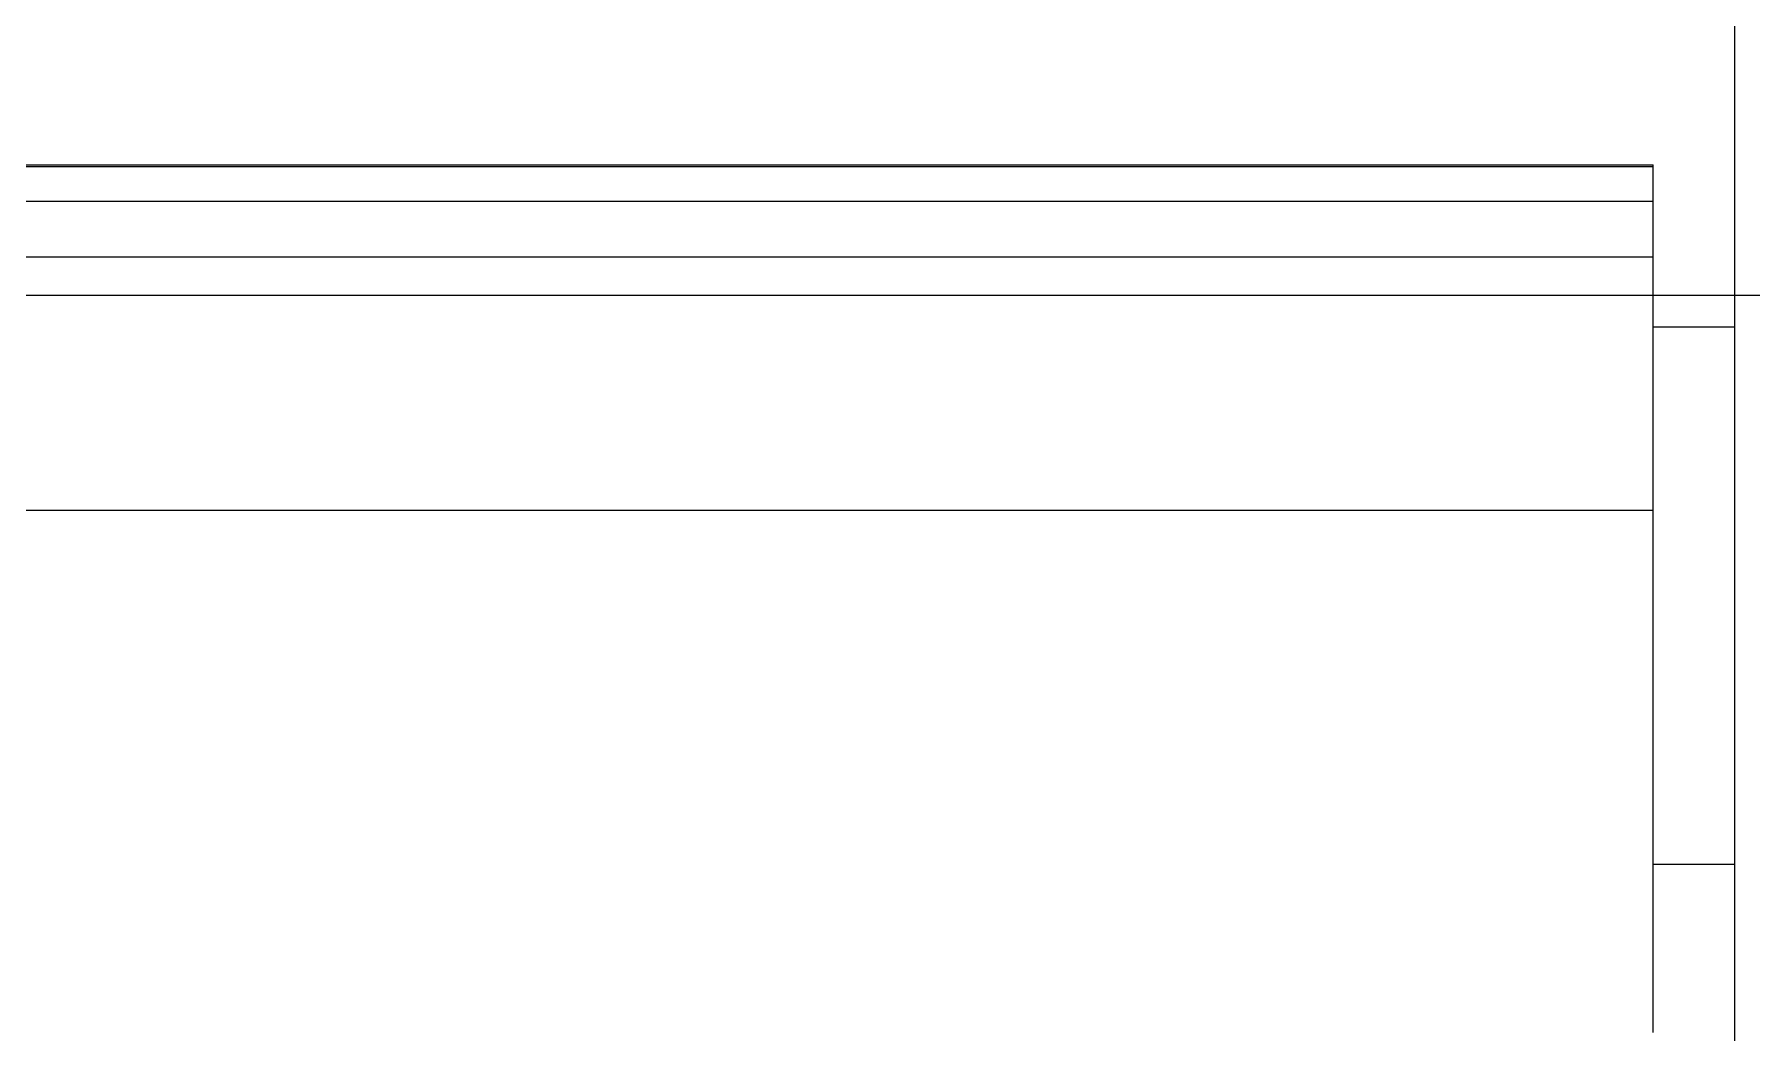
# Model space of a CAD drawing. Header units: millimetres. Extents: x -46169 to 237885, y -84465 to 18123.
# Drawn here: x 175318 to 175832, y -80503 to -80205 of the extents above; entities that cross this region are included whole.
import ezdxf

# ---------------------------------------------------------------- set-up
doc = ezdxf.new("R2010")
doc.units = ezdxf.units.MM
doc.header["$MEASUREMENT"] = 0
doc.linetypes.add('Wipeout_Contour', pattern=[1000, 0, -1000])
doc.layers.add('0_Pen_No__85', color=8, linetype='Continuous', lineweight=20)
doc.layers.add('New_A-35-M_FFE_Fixed_Pen_No__93', color=8, linetype='Continuous', lineweight=13)
doc.layers.add('New_A-25-M_Wall_Ext', color=7, linetype='Continuous')
doc.layers.add('New_A-35-M_FFE_Fixed', color=7, linetype='Continuous')

# ---------------------------------------------------------------- blocks, each defined once
blk = doc.blocks.new('Section Elem_129_3', base_point=(129666.67, -84332.61))
at = {"color": 254, "linetype": 'Wipeout_Contour', "lineweight": 0, "ltscale": 1151719.666154995}
blk.add_wipeout([(171506.71, -78182.61), (171506.71, -79726.43), (176107.11, -79726.43), (176107.11, -80282.61), (176666.48, -80282.61), (176666.48, -78182.61)], dxfattribs=at).dxf.layer = 'New_A-25-M_Wall_Ext'
blk = doc.blocks.new('Section Elem_139_3', base_point=(129666.67, -84332.61))
at = {"color": 254, "linetype": 'Wipeout_Contour', "lineweight": 0, "ltscale": 772011.394708}
blk.add_wipeout([(175277.11, -80189.27), (175277.11, -80204.54), (175827.11, -80204.54), (175827.11, -80189.27)], dxfattribs=at).dxf.layer = 'New_A-35-M_FFE_Fixed'
at = {"color": 254, "linetype": 'Wipeout_Contour', "lineweight": 0, "ltscale": 772089.448631}
blk.add_wipeout([(175802.61, -80243.61), (175301.61, -80243.61), (175301.61, -80244.13), (175802.61, -80244.13)], dxfattribs=at).dxf.layer = 'New_A-35-M_FFE_Fixed'
at = {"color": 254, "linetype": 'Wipeout_Contour', "lineweight": 0, "ltscale": 772107.852154}
blk.add_wipeout([(175802.61, -80254.45), (175301.61, -80254.45), (175301.61, -80255.42), (175802.61, -80255.42)], dxfattribs=at).dxf.layer = 'New_A-35-M_FFE_Fixed'
at = {"color": 254, "linetype": 'Wipeout_Contour', "lineweight": 0, "ltscale": 772127.991871}
blk.add_wipeout([(175802.61, -80265.7), (175301.61, -80265.7), (175301.61, -80268.38), (175802.61, -80268.38)], dxfattribs=at).dxf.layer = 'New_A-35-M_FFE_Fixed'
at = {"color": 254, "linetype": 'Wipeout_Contour', "lineweight": 0, "ltscale": 1158652.369230578}
blk.add_wipeout([(175802.61, -80346.96), (175301.61, -80346.96), (175301.61, -80503.33), (175331.61, -80503.33), (175772.61, -80503.33), (175802.61, -80503.33)], dxfattribs=at).dxf.layer = 'New_A-35-M_FFE_Fixed'
at = {"color": 254, "linetype": 'Wipeout_Contour', "lineweight": 0, "ltscale": 772112.474714}
blk.add_wipeout([(175802.61, -80256.82), (175301.61, -80256.82), (175301.61, -80258.61), (175802.61, -80258.61)], dxfattribs=at).dxf.layer = 'New_A-35-M_FFE_Fixed'
at = {"color": 254, "linetype": 'Wipeout_Contour', "lineweight": 0, "ltscale": 772197.834282}
blk.add_wipeout([(175301.61, -80271.08), (175301.61, -80346.96), (175802.61, -80346.96), (175802.61, -80271.08)], dxfattribs=at).dxf.layer = 'New_A-35-M_FFE_Fixed'
at = {"color": 254, "linetype": 'Wipeout_Contour', "lineweight": 0, "ltscale": 773240.450989}
blk.add_wipeout([(175827.11, -80351.09), (175802.61, -80351.09), (175802.61, -80371.46), (175827.11, -80371.46)], dxfattribs=at).dxf.layer = 'New_A-35-M_FFE_Fixed'
at = {"color": 254, "linetype": 'Wipeout_Contour', "lineweight": 0, "ltscale": 773308.534705}
blk.add_wipeout([(175827.11, -80391.97), (175802.61, -80391.97), (175802.61, -80412.46), (175827.11, -80412.46)], dxfattribs=at).dxf.layer = 'New_A-35-M_FFE_Fixed'
at = {"color": 254, "linetype": 'Wipeout_Contour', "lineweight": 0, "ltscale": 773433.124486}
blk.add_wipeout([(175827.11, -80473.58), (175802.61, -80473.58), (175802.61, -80480.58), (175827.11, -80480.58)], dxfattribs=at).dxf.layer = 'New_A-35-M_FFE_Fixed'
at = {"color": 254, "linetype": 'Wipeout_Contour', "lineweight": 0, "ltscale": 773456.475058}
blk.add_wipeout([(175827.11, -80487.59), (175802.61, -80487.59), (175802.61, -80494.61), (175827.11, -80494.61)], dxfattribs=at).dxf.layer = 'New_A-35-M_FFE_Fixed'
at = {"color": 254, "linetype": 'Wipeout_Contour', "lineweight": 0, "ltscale": 772115.733136}
blk.add_wipeout([(175802.61, -80258.61), (175301.61, -80258.61), (175301.61, -80260.74), (175802.61, -80260.74)], dxfattribs=at).dxf.layer = 'New_A-35-M_FFE_Fixed'
at = {"color": 254, "linetype": 'Wipeout_Contour', "lineweight": 0, "ltscale": 772132.463858}
blk.add_wipeout([(175802.61, -80268.38), (175301.61, -80268.38), (175301.61, -80271.08), (175802.61, -80271.08)], dxfattribs=at).dxf.layer = 'New_A-35-M_FFE_Fixed'
at = {"color": 254, "linetype": 'Wipeout_Contour', "lineweight": 0, "ltscale": 773141.405309}
blk.add_wipeout([(175827.11, -80292.11), (175802.61, -80292.11), (175802.61, -80311.28), (175827.11, -80311.28)], dxfattribs=at).dxf.layer = 'New_A-35-M_FFE_Fixed'
at = {"color": 254, "linetype": 'Wipeout_Contour', "lineweight": 0, "ltscale": 773274.438837}
blk.add_wipeout([(175827.11, -80371.46), (175802.61, -80371.46), (175802.61, -80391.97), (175827.11, -80391.97)], dxfattribs=at).dxf.layer = 'New_A-35-M_FFE_Fixed'
at = {"color": 254, "linetype": 'Wipeout_Contour', "lineweight": 0, "ltscale": 773421.509076}
blk.add_wipeout([(175827.11, -80466.62), (175802.61, -80466.62), (175802.61, -80473.58), (175827.11, -80473.58)], dxfattribs=at).dxf.layer = 'New_A-35-M_FFE_Fixed'
at = {"color": 254, "linetype": 'Wipeout_Contour', "lineweight": 0, "ltscale": 773444.788289}
blk.add_wipeout([(175827.11, -80480.58), (175802.61, -80480.58), (175802.61, -80487.59), (175827.11, -80487.59)], dxfattribs=at).dxf.layer = 'New_A-35-M_FFE_Fixed'
at = {"color": 254, "linetype": 'Wipeout_Contour', "lineweight": 0, "ltscale": 773468.159333}
blk.add_wipeout([(175827.11, -80494.61), (175802.61, -80494.61), (175802.61, -80501.63), (175827.11, -80501.63)], dxfattribs=at).dxf.layer = 'New_A-35-M_FFE_Fixed'
at = {"color": 254, "linetype": 'Wipeout_Contour', "lineweight": 0, "ltscale": 772109.819026}
blk.add_wipeout([(175802.61, -80255.42), (175301.61, -80255.42), (175301.61, -80256.82), (175802.61, -80256.82)], dxfattribs=at).dxf.layer = 'New_A-35-M_FFE_Fixed'
at = {"color": 254, "linetype": 'Wipeout_Contour', "lineweight": 0, "ltscale": 772119.488667}
blk.add_wipeout([(175301.61, -80260.74), (175301.61, -80263.13), (175802.61, -80263.13), (175802.61, -80260.74)], dxfattribs=at).dxf.layer = 'New_A-35-M_FFE_Fixed'
at = {"color": 254, "linetype": 'Wipeout_Contour', "lineweight": 0, "ltscale": 773173.710259}
blk.add_wipeout([(175827.11, -80311.28), (175802.61, -80311.28), (175802.61, -80330.99), (175827.11, -80330.99)], dxfattribs=at).dxf.layer = 'New_A-35-M_FFE_Fixed'
at = {"color": 254, "linetype": 'Wipeout_Contour', "lineweight": 0, "ltscale": 773409.967362}
blk.add_wipeout([(175827.11, -80459.71), (175802.61, -80459.71), (175802.61, -80466.62), (175827.11, -80466.62)], dxfattribs=at).dxf.layer = 'New_A-35-M_FFE_Fixed'
at = {"color": 254, "linetype": 'Wipeout_Contour', "lineweight": 0, "ltscale": 966838.234667}
blk.add_wipeout([(175802.61, -80508.61), (175827.11, -80508.61), (175827.11, -80501.63), (175802.61, -80501.63), (175802.61, -80503.33)], dxfattribs=at).dxf.layer = 'New_A-35-M_FFE_Fixed'
at = {"color": 254, "linetype": 'Wipeout_Contour', "lineweight": 0, "ltscale": 772098.466759}
blk.add_wipeout([(175301.61, -80244.13), (175301.61, -80254.45), (175802.61, -80254.45), (175802.61, -80244.13)], dxfattribs=at).dxf.layer = 'New_A-35-M_FFE_Fixed'
at = {"color": 254, "linetype": 'Wipeout_Contour', "lineweight": 0, "ltscale": 772123.619551}
blk.add_wipeout([(175802.61, -80263.13), (175301.61, -80263.13), (175301.61, -80265.7), (175802.61, -80265.7)], dxfattribs=at).dxf.layer = 'New_A-35-M_FFE_Fixed'
at = {"color": 254, "linetype": 'Wipeout_Contour', "lineweight": 0, "ltscale": 966500.393629}
blk.add_wipeout([(175802.61, -80330.99), (175802.61, -80346.96), (175802.61, -80351.09), (175827.11, -80351.09), (175827.11, -80330.99)], dxfattribs=at).dxf.layer = 'New_A-35-M_FFE_Fixed'
at = {"color": 254, "linetype": 'Wipeout_Contour', "lineweight": 0, "ltscale": 773398.524483}
blk.add_wipeout([(175827.11, -80452.87), (175802.61, -80452.87), (175802.61, -80459.71), (175827.11, -80459.71)], dxfattribs=at).dxf.layer = 'New_A-35-M_FFE_Fixed'
at = {"layer": 'New_A-35-M_FFE_Fixed_Pen_No__93', "linetype": 'Continuous'}
blk.add_line((175301.61, -80346.96), (175802.61, -80346.96), dxfattribs=at)
at = {"color": 254, "linetype": 'Wipeout_Contour', "lineweight": 0, "ltscale": 773066.500468}
blk.add_wipeout([(175802.61, -80249.35), (175802.61, -80263.87), (175827.11, -80263.87), (175827.11, -80249.35)], dxfattribs=at).dxf.layer = 'New_A-35-M_FFE_Fixed'
at = {"color": 254, "linetype": 'Wipeout_Contour', "lineweight": 0, "ltscale": 773376.134336}
blk.add_wipeout([(175827.11, -80432.81), (175802.61, -80432.81), (175802.61, -80452.87), (175827.11, -80452.87)], dxfattribs=at).dxf.layer = 'New_A-35-M_FFE_Fixed'
at = {"layer": 'New_A-35-M_FFE_Fixed_Pen_No__93', "linetype": 'Continuous'}
for p, q in [((175301.61, -80254.45), (175802.61, -80254.45)), ((175802.61, -80255.42), (175802.61, -80254.45)), ((175802.61, -80256.82), (175802.61, -80255.42)), ((175802.61, -80258.61), (175802.61, -80256.82)), ((175802.61, -80260.74), (175802.61, -80258.61))]:
    blk.add_line(p, q, dxfattribs=at)
at = {"color": 254, "linetype": 'Wipeout_Contour', "lineweight": 0, "ltscale": 1930225.693783734}
blk.add_wipeout([(175277.11, -80234.61), (175277.11, -80249.35), (175301.61, -80249.35), (175301.61, -80244.13), (175301.61, -80243.61), (175802.61, -80243.61), (175802.61, -80244.13), (175802.61, -80249.35), (175827.11, -80249.35), (175827.11, -80234.61)], dxfattribs=at).dxf.layer = 'New_A-35-M_FFE_Fixed'
at = {"color": 254, "linetype": 'Wipeout_Contour', "lineweight": 0, "ltscale": 966349.960003}
blk.add_wipeout([(175802.61, -80263.87), (175802.61, -80265.7), (175802.61, -80278.13), (175827.11, -80278.13), (175827.11, -80263.87)], dxfattribs=at).dxf.layer = 'New_A-35-M_FFE_Fixed'
at = {"color": 254, "linetype": 'Wipeout_Contour', "lineweight": 0, "ltscale": 773342.509381}
blk.add_wipeout([(175827.11, -80412.46), (175802.61, -80412.46), (175802.61, -80432.81), (175827.11, -80432.81)], dxfattribs=at).dxf.layer = 'New_A-35-M_FFE_Fixed'
at = {"layer": 'New_A-35-M_FFE_Fixed_Pen_No__93', "linetype": 'Continuous'}
for p, q in [((175301.61, -80243.61), (175802.61, -80243.61)), ((175301.61, -80244.13), (175802.61, -80244.13)), ((175802.61, -80244.13), (175802.61, -80243.61)), ((175802.61, -80254.45), (175802.61, -80244.13)), ((175802.61, -80263.13), (175802.61, -80260.74)), ((175802.61, -80265.7), (175802.61, -80263.13)), ((175802.61, -80268.38), (175802.61, -80265.7)), ((175802.61, -80271.08), (175802.61, -80268.38)), ((175301.61, -80271.08), (175802.61, -80271.08)), ((175802.61, -80503.33), (175802.61, -80346.96))]:
    blk.add_line(p, q, dxfattribs=at)
at = {"color": 254, "linetype": 'Wipeout_Contour', "lineweight": 0, "ltscale": 772061.649101}
blk.add_wipeout([(175827.11, -80234.61), (175827.11, -80219.66), (175277.11, -80219.66), (175277.11, -80234.61)], dxfattribs=at).dxf.layer = 'New_A-35-M_FFE_Fixed'
at = {"color": 254, "linetype": 'Wipeout_Contour', "lineweight": 0, "ltscale": 966382.171396}
blk.add_wipeout([(175802.61, -80286.32), (175802.61, -80292.11), (175827.11, -80292.11), (175827.11, -80278.13), (175802.61, -80278.13)], dxfattribs=at).dxf.layer = 'New_A-35-M_FFE_Fixed'
at = {"layer": 'New_A-35-M_FFE_Fixed_Pen_No__93', "linetype": 'Continuous'}
blk.add_line((175802.61, -80346.96), (175802.61, -80271.08), dxfattribs=at)
at = {"color": 254, "linetype": 'Wipeout_Contour', "lineweight": 0, "ltscale": 772036.654234}
blk.add_wipeout([(175277.11, -80219.66), (175827.11, -80219.66), (175827.11, -80204.54), (175277.11, -80204.54)], dxfattribs=at).dxf.layer = 'New_A-35-M_FFE_Fixed'
at = {"color": 254, "linetype": 'Wipeout_Contour', "lineweight": 0, "ltscale": 1546243.094538474}
blk.add_wipeout([(175827.11, -80064.43), (175832.11, -80064.43), (175832.11, -80089.43), (175827.11, -80089.43), (175827.11, -80517.74), (176107.11, -80517.74), (176107.11, -79751.43), (175827.11, -79751.43)], dxfattribs=at).dxf.layer = 'New_A-35-M_FFE_Fixed'
at = {"layer": 'New_A-35-M_FFE_Fixed_Pen_No__93', "linetype": 'Continuous'}
for p, q in [((175827.11, -80204.54), (175827.11, -80189.27)), ((175827.11, -80219.66), (175827.11, -80204.54)), ((175827.11, -80234.61), (175827.11, -80219.66)), ((175827.11, -80249.35), (175827.11, -80234.61)), ((175827.11, -80263.87), (175827.11, -80249.35)), ((175827.11, -80278.13), (175827.11, -80263.87)), ((175827.11, -80292.11), (175827.11, -80278.13)), ((175802.61, -80292.11), (175827.11, -80292.11)), ((175827.11, -80311.28), (175827.11, -80292.11)), ((175827.11, -80330.99), (175827.11, -80311.28)), ((175827.11, -80351.09), (175827.11, -80330.99)), ((175827.11, -80371.46), (175827.11, -80351.09)), ((175827.11, -80391.97), (175827.11, -80371.46)), ((175827.11, -80412.46), (175827.11, -80391.97)), ((175827.11, -80432.81), (175827.11, -80412.46)), ((175827.11, -80452.87), (175827.11, -80432.81)), ((175802.61, -80452.87), (175827.11, -80452.87)), ((175827.11, -80459.71), (175827.11, -80452.87)), ((175827.11, -80466.62), (175827.11, -80459.71)), ((175827.11, -80473.58), (175827.11, -80466.62)), ((175827.11, -80480.58), (175827.11, -80473.58)), ((175827.11, -80487.59), (175827.11, -80480.58)), ((175827.11, -80494.61), (175827.11, -80487.59)), ((175827.11, -80501.63), (175827.11, -80494.61)), ((175827.11, -80508.61), (175827.11, -80501.63))]:
    blk.add_line(p, q, dxfattribs=at)
blk = doc.blocks.new('I-06 Lecture Theatre Elevation_STORY_MARKER', base_point=(129666.67, -84332.61))
at = {"layer": '0_Pen_No__85', "linetype": 'Continuous'}
blk.add_line((164194, -80282.61), (177009.41, -80282.61), dxfattribs=at)

msp = doc.modelspace()

# ---------------------------------------------------------------- block references
at = {"layer": 'New_A-25-M_Wall_Ext'}
msp.add_blockref('Section Elem_129_3', (129666.67, -84332.61), dxfattribs=at)

# ---------------------------------------------------------------- next in the draw order: block references
at = {"layer": 'New_A-35-M_FFE_Fixed'}
msp.add_blockref('Section Elem_139_3', (129666.67, -84332.61), dxfattribs=at)

# ---------------------------------------------------------------- next in the draw order: block references
at = {"linetype": 'Continuous', "lineweight": 0}
msp.add_blockref('I-06 Lecture Theatre Elevation_STORY_MARKER', (129666.67, -84332.61), dxfattribs=at)

doc.saveas('drawing.dxf')
